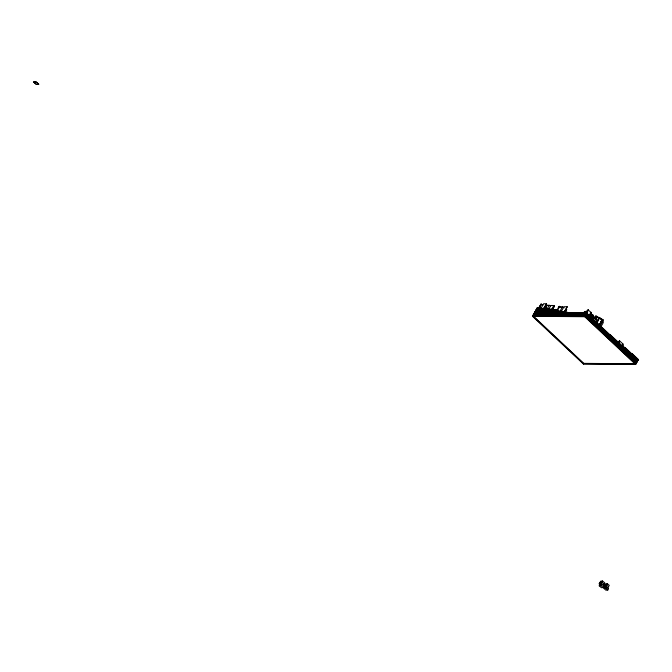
<?xml version="1.0" encoding="UTF-8"?>
<svg xmlns="http://www.w3.org/2000/svg" width="672" height="672" viewBox="0 0 672 672"><rect width="100%" height="100%" fill="white"/><g stroke="black" fill="none" stroke-linecap="round" stroke-linejoin="round"><path stroke-width="1.01" d="M582.431 313.816L582.456 312.925M582.574 313.379L582.59 312.782L534.71 312.312M582.641 312.589L582.187 313.48M596.904 318.15L596.946 316.974L599.516 318.184L599.432 317.386L601.961 319.754L599.138 325.492L601.961 319.754M599.063 325.92L599.273 324.929M599.248 325.584L599.13 325.181M565.463 310.229L564.9 311.892M590.276 316.655L591.461 314.454L592.074 315.034L590.965 317.024L590.352 316.445M591.461 314.454L592.074 315.034M555.181 310.523L555.492 309.884L554.744 310.288L555.089 310.052M548.822 309.095L550.838 305.474L553.82 305.5L554.526 305.886L552.905 308.969M545.521 308.129L545.966 307.297M33.6 82.102L35.96 81.799L38.774 84.176L35.927 81.866L33.6 82.102L36.406 84.479L38.732 84.244L36.448 84.412L33.634 82.034M630.991 353.648L632.302 353.758L638.4 359.47L635.628 364.451L583.405 364.031L532.493 316.294L537.298 307.667L540.91 308.028M541.044 304.097L538.616 308.272L541.044 304.097L542.934 305.029M539.28 307.684L541.271 304.097M539.566 307.608L541.061 304.92L540.607 304.685M541.01 308.364L543.581 303.752L546.487 303.778L543.925 308.389M543.95 308.028L546.487 303.778M543.925 309.112L545.42 306.424L544.622 307.776M545.026 308.977L547.092 305.248L549.234 305.264L550.704 306.096M547.294 308.75L549.234 305.264M553.82 305.5L551.804 309.12L552.518 309.506L554.526 305.886M553.182 309.464L552.686 310.304M553.09 309.792L553.409 309.212L554.66 310.38M555.593 309.817L556.114 309.49L556.962 310.279M556.525 311.178L559.222 306.331L560.927 307.297M536.189 309.658L557.164 309.826L557.827 310.951L556.979 310.162M564.178 307.81L562.472 306.835L560.053 311.186L561.834 312.194M560.633 310.523L560.952 310.825M561.254 311.531L563.926 306.718L567.26 306.76L564.648 311.338M564.581 311.573L567.235 306.743M564.866 312.068L565.824 310.229M565.177 311.892L566.74 309.263L565.95 310.498M566.681 312.236L567.823 312.698M567.344 312.581L534.895 311.984M582.59 312.782L582.254 313.958L583.834 313.043L586.748 313.068L637.661 360.797M583.229 313.648L583.968 312.32L582.07 312.782M583.43 313.454L582.145 313.564M585.186 311.388L583.556 313.74L585.186 311.388L586.698 312.371M583.766 313.564L584.665 311.749M584.8 313.765L586.06 311.867L585.136 313.53M588.042 309.91L586.286 313.06L585.404 313.564L587.16 310.405L588.042 309.91L591.268 312.505L588.974 315.958L591.268 312.505M532.493 316.294L584.716 316.714L588.504 309.91M588.966 316.554L590.562 314.471L593.443 316.814L592.519 318.478C591.016 318.646 592.536 315.907 593.443 316.814M590.562 314.471L589.638 316.134L590.604 316.688L591.528 315.025M592.175 316.974L593.342 315.277L590.058 313.102M591.679 318.268L593.342 315.277M592.024 318.217L592.948 316.554M592.477 318.965L593.914 316.756L596.971 319.62L595.862 321.611M592.805 318.746L593.914 316.756M594.367 318.604L595.846 315.949L603.095 319.738L603.288 322.577L600.827 327.004M594.947 318.872L596.425 316.218M595.56 319.46L596.946 316.974M599.432 317.386L596.744 323.156M597.206 322.333L599.054 319.015M598.97 325.979L602.314 319.973L600.566 319.217M599.651 325.937L603.095 319.738M599.668 326.642L602.54 321.493L602.314 319.973M583.405 364.031L583.775 363.367L635.998 363.787L585.085 316.05L532.862 315.63L583.775 363.367M609.58 334.984L609.907 334.396L637.846 360.469M619.433 340.687L618.576 342.997L619.433 340.687L622.978 344.005L623.263 346.668M622.062 345.668L622.978 344.005M625.296 347.693L624.859 347.995L625.296 347.693L638.215 359.806M631.982 353.657L632.302 353.758M600.692 585.094L599.189 583.825L600.667 581.171L602.532 580.986L604.775 582.884L603.296 585.539M599.214 585.824L599.953 584.497L601.81 584.312L601.07 585.64L599.214 585.824L601.457 587.731L603.322 587.538L604.061 586.211L601.054 583.64L599.189 583.825M601.054 583.64L602.532 580.986M603.96 586.538L605.438 583.884L607.295 583.691L609.26 585.354L607.782 588.008L605.816 586.345L603.96 586.538L605.27 587.647M603.977 588.538L604.716 587.21L606.572 587.026L608.546 588.689L607.807 590.016L605.942 590.201L603.977 588.538L605.842 588.353L607.807 590.016M605.816 586.345L607.295 583.691M605.842 588.353L606.572 587.026M540.742 305.441L541.061 304.92M558.306 307.81L559.222 306.331M554.854 310.313L555.433 309.397M557.449 310.523L535.819 310.321M557.634 310.187L536.004 309.994M557.096 311.161L559.516 306.81L562.472 306.835M557.264 310.85L535.634 310.657M547.092 305.248L544.807 309.229L545.345 308.398L536.928 308.33M555.307 310.22L555.778 309.481M596.971 319.62L595.4 318.914M592.897 317.268L593.359 316.982M582.389 313.706L583.834 313.043M599.928 582.498L601.793 582.313L604.036 584.212M604.699 585.211L606.556 585.018L608.521 586.681M537.113 308.003L541.195 308.036M544.11 308.053L545.21 308.851M536.743 308.666L549.007 308.759M536.558 308.994L553.409 309.212M536.374 309.33L553.274 309.464M553.224 309.548L555.727 309.565M561.624 310.867L560.238 310.85L560.767 311.153M535.45 310.985L561.439 311.195M564.791 311.22L565.799 312.245M535.265 311.321L565.362 311.564M535.08 311.648L566.866 311.909M534.526 312.648L582.456 313.034M582.406 313.118L583.783 313.127M534.341 312.976L586.564 313.396L637.476 361.133M534.156 313.312L586.379 313.732L637.291 361.46M533.971 313.639L586.194 314.059L637.106 361.796M533.786 313.975L586.009 314.395L636.922 362.124M533.602 314.303L585.824 314.723L636.737 362.46M533.417 314.639L585.64 315.059L636.552 362.788M533.232 314.966L585.455 315.386L636.367 363.124M533.047 315.302L585.27 315.722L636.182 363.46M624.061 347.651L625.044 347.659M557.08 310.187L558.012 310.624M593.006 315.487L593.351 316.042M601.07 585.64L603.322 587.538M622.247 345.332L638.03 360.133M584.716 316.714L635.628 364.451M595.846 315.949L595.93 317.033M584.9 316.386L532.678 315.966L583.59 363.703L635.813 364.123L584.9 316.386"/></g></svg>
